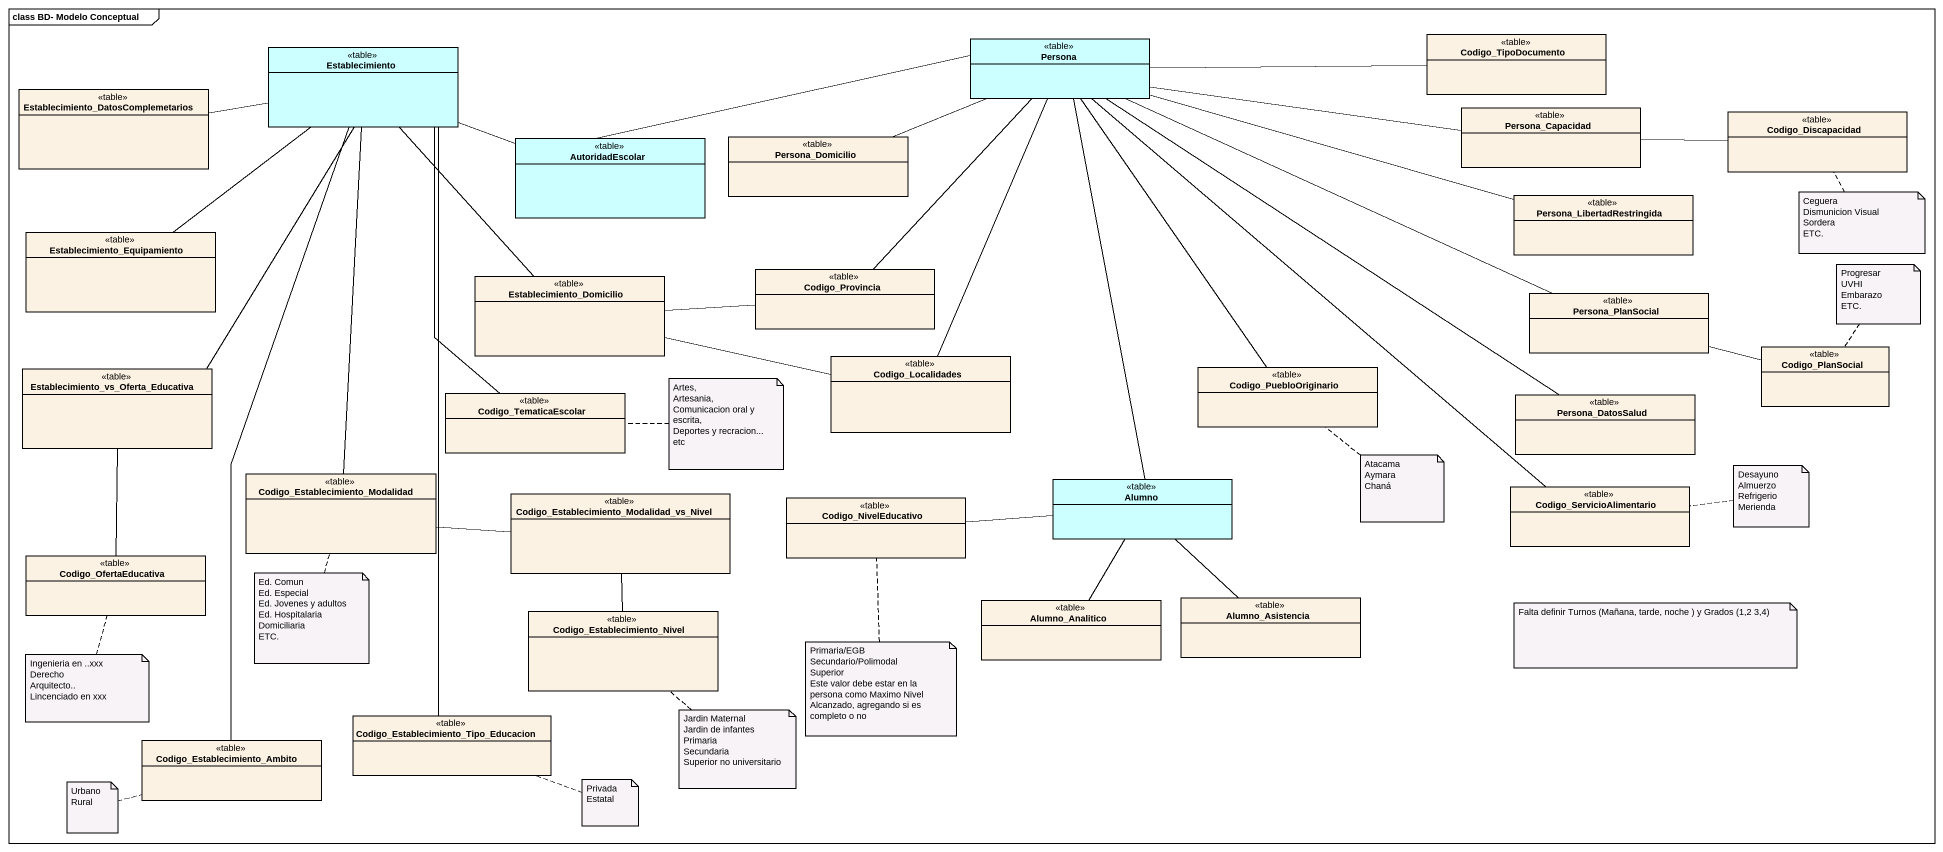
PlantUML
@startuml
mainframe class BD- Modelo Conceptual
hide circle
hide empty members
class Persona <<table>> #CCFFFF
class Codigo_TipoDocumento <<table>>
class Establecimiento <<table>> #CCFFFF
class "Establecimiento_DatosComplemetarios" as Establecimiento_2 <<table>>
class Persona_Capacidad <<table>>
class Codigo_Discapacidad <<table>>
class AutoridadEscolar <<table>> #CCFFFF
class Persona_Domicilio <<table>>
class Establecimiento_Equipamiento <<table>>
class Persona_LibertadRestringida <<table>>
class Codigo_Provincia <<table>>
class Establecimiento_Domicilio <<table>>
class Persona_PlanSocial <<table>>
class Codigo_PlanSocial <<table>>
class "Establecimiento_vs_Oferta_Educativa" as Establecimiento_vs_Oferta <<table>>
class Codigo_Localidades <<table>>
class Codigo_PuebloOriginario <<table>>
class Codigo_TematicaEscolar <<table>>
class Persona_DatosSalud <<table>>
class "Codigo_Establecimiento_Modalidad" as Codigo_Establecimiento <<table>>
class "Codigo_Establecimiento_Modalidad_vs_Nivel" as Codigo_Establecimiento_2 <<table>>
class Codigo_NivelEducativo <<table>>
class Alumno <<table>> #CCFFFF
class Codigo_ServicioAlimentario <<table>>
class Codigo_OfertaEducativa <<table>>
class Codigo_Establecimiento_Nivel <<table>>
class Alumno_Analitico <<table>>
class Alumno_Asistencia <<table>>
class "Codigo_Establecimiento_Tipo_Educacion" as Codigo_Establecimiento_Tipo <<table>>
class "Codigo_Establecimiento_Ambito" as Codigo_Establecimiento_3 <<table>>
Persona -right- Codigo_TipoDocumento
Persona -left- AutoridadEscolar
Persona -right- Persona_LibertadRestringida
Persona -- Codigo_Provincia
Persona -right- Persona_PlanSocial
Persona -- Codigo_Localidades
Persona -- Persona_DatosSalud
Persona -- Alumno
Establecimiento -left- Establecimiento_2
Establecimiento -right- AutoridadEscolar
Establecimiento -- Establecimiento_Equipamiento
Establecimiento -- Establecimiento_Domicilio
Establecimiento -- Codigo_TematicaEscolar
Establecimiento -- Codigo_Establecimiento
Persona_Capacidad -left- Persona
Persona_Capacidad -right- Codigo_Discapacidad
Persona_Domicilio -right- Persona
Establecimiento_Domicilio -right- Codigo_Provincia
Establecimiento_Domicilio -right- Codigo_Localidades
Codigo_PlanSocial -left- Persona_PlanSocial
Establecimiento_vs_Oferta -up- Establecimiento
Establecimiento_vs_Oferta -- Codigo_OfertaEducativa
Codigo_PuebloOriginario -up- Persona
Codigo_Establecimiento -right- Codigo_Establecimiento_2
Codigo_Establecimiento_2 -- Codigo_Establecimiento_Nivel
Codigo_NivelEducativo -right- Alumno
Alumno -- Alumno_Analitico
Alumno -- Alumno_Asistencia
Codigo_ServicioAlimentario -up- Persona
Codigo_Establecimiento_Tipo -up- Establecimiento
Codigo_Establecimiento_3 -up- Establecimiento
note bottom of Codigo_Discapacidad
  Ceguera
  Dismunicion Visual
  Sordera
  ETC.
end note
note top of Codigo_PlanSocial
  Progresar
  UVHI
  Embarazo
  ETC.
end note
note right of Codigo_TematicaEscolar
  Artes,
  Artesania,
  Comunicacion oral y escrita,
  Deportes y recracion... etc
end note
note bottom of Codigo_PuebloOriginario
  Atacama
  Aymara
  Chaná
end note
note right of Codigo_ServicioAlimentario
  Desayuno
  Almuerzo
  Refrigerio
  Merienda
end note
note bottom of Codigo_Establecimiento
  Ed. Comun
  Ed. Especial
  Ed. Jovenes y adultos
  Ed. Hospitalaria Domiciliaria
  ETC.
end note
note as N7
  Falta definir Turnos (Mañana, tarde, noche ) y Grados (1,2 3,4)
end note
note bottom of Codigo_OfertaEducativa
  Ingenieria en ..xxx
  Derecho
  Arquitecto..
  Lincenciado en xxx
end note
note bottom of Codigo_NivelEducativo
  Primaria/EGB
  Secundario/Polimodal
  Superior
  Este valor debe estar en la persona como Maximo Nivel Alcanzado, agregando si es completo o no
end note
note bottom of Codigo_Establecimiento_Nivel
  Jardin Maternal
  Jardin de infantes
  Primaria
  Secundaria
  Superior no universitario
end note
note left of Codigo_Establecimiento_3
  Urbano
  Rural
end note
note right of Codigo_Establecimiento_Tipo
  Privada
  Estatal
end note
@enduml
